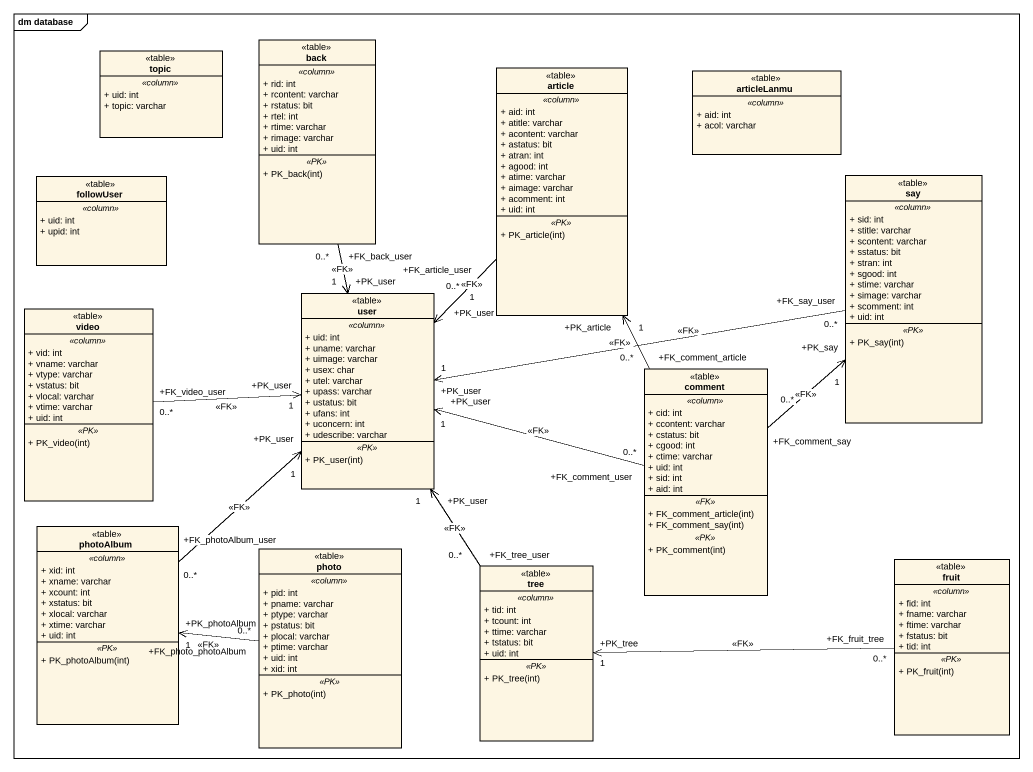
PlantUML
@startuml
mainframe dm database
hide circle
hide empty members
skinparam classAttributeIconSize 0
class topic <<table>> {
  .. <<column>> ..
  + uid: int
  + topic: varchar
}
class back <<table>> {
  .. <<column>> ..
  + rid: int
  + rcontent: varchar
  + rstatus: bit
  + rtel: int
  + rtime: varchar
  + rimage: varchar
  + uid: int
  .. <<PK>> ..
  + PK_back(int)
}
class article <<table>> {
  .. <<column>> ..
  + aid: int
  + atitle: varchar
  + acontent: varchar
  + astatus: bit
  + atran: int
  + agood: int
  + atime: varchar
  + aimage: varchar
  + acomment: int
  + uid: int
  .. <<PK>> ..
  + PK_article(int)
}
class articleLanmu <<table>> {
  .. <<column>> ..
  + aid: int
  + acol: varchar
}
class followUser <<table>> {
  .. <<column>> ..
  + uid: int
  + upid: int
}
class say <<table>> {
  .. <<column>> ..
  + sid: int
  + stitle: varchar
  + scontent: varchar
  + sstatus: bit
  + stran: int
  + sgood: int
  + stime: varchar
  + simage: varchar
  + scomment: int
  + uid: int
  .. <<PK>> ..
  + PK_say(int)
}
class video <<table>> {
  .. <<column>> ..
  + vid: int
  + vname: varchar
  + vtype: varchar
  + vstatus: bit
  + vlocal: varchar
  + vtime: varchar
  + uid: int
  .. <<PK>> ..
  + PK_video(int)
}
class user <<table>> {
  .. <<column>> ..
  + uid: int
  + uname: varchar
  + uimage: varchar
  + usex: char
  + utel: varchar
  + upass: varchar
  + ustatus: bit
  + ufans: int
  + uconcern: int
  + udescribe: varchar
  .. <<PK>> ..
  + PK_user(int)
}
class comment <<table>> {
  .. <<column>> ..
  + cid: int
  + ccontent: varchar
  + cstatus: bit
  + cgood: int
  + ctime: varchar
  + uid: int
  + sid: int
  + aid: int
  .. <<FK>> ..
  + FK_comment_article(int)
  + FK_comment_say(int)
  .. <<PK>> ..
  + PK_comment(int)
}
class photoAlbum <<table>> {
  .. <<column>> ..
  + xid: int
  + xname: varchar
  + xcount: int
  + xstatus: bit
  + xlocal: varchar
  + xtime: varchar
  + uid: int
  .. <<PK>> ..
  + PK_photoAlbum(int)
}
class photo <<table>> {
  .. <<column>> ..
  + pid: int
  + pname: varchar
  + ptype: varchar
  + pstatus: bit
  + plocal: varchar
  + ptime: varchar
  + uid: int
  + xid: int
  .. <<PK>> ..
  + PK_photo(int)
}
class tree <<table>> {
  .. <<column>> ..
  + tid: int
  + tcount: int
  + ttime: varchar
  + tstatus: bit
  + uid: int
  .. <<PK>> ..
  + PK_tree(int)
}
class fruit <<table>> {
  .. <<column>> ..
  + fid: int
  + fname: varchar
  + ftime: varchar
  + fstatus: bit
  + tid: int
  .. <<PK>> ..
  + PK_fruit(int)
}
back "+FK_back_user\n0..*" --> "+PK_user\n1" user : <<FK>>
article "+FK_article_user\n0..*" --> "+PK_user\n1" user : <<FK>>
say "+FK_say_user\n0..*" -left-> "+PK_user\n1" user : <<FK>>
video "+FK_video_user\n0..*" -right-> "+PK_user\n1" user : <<FK>>
comment "+FK_comment_article\n0..*" -up-> "+PK_article\n1" article : <<FK>>
comment "+FK_comment_say\n0..*" -up-> "+PK_say\n1" say : <<FK>>
comment "+FK_comment_user\n0..*" -left-> "+PK_user\n1" user : <<FK>>
photoAlbum "+FK_photoAlbum_user\n0..*" -up-> "+PK_user\n1" user : <<FK>>
photo "+FK_photo_photoAlbum\n0..*" -left-> "+PK_photoAlbum\n1" photoAlbum : <<FK>>
tree "+FK_tree_user\n0..*" -up-> "+PK_user\n1" user : <<FK>>
fruit "+FK_fruit_tree\n0..*" -left-> "+PK_tree\n1" tree : <<FK>>
@enduml
